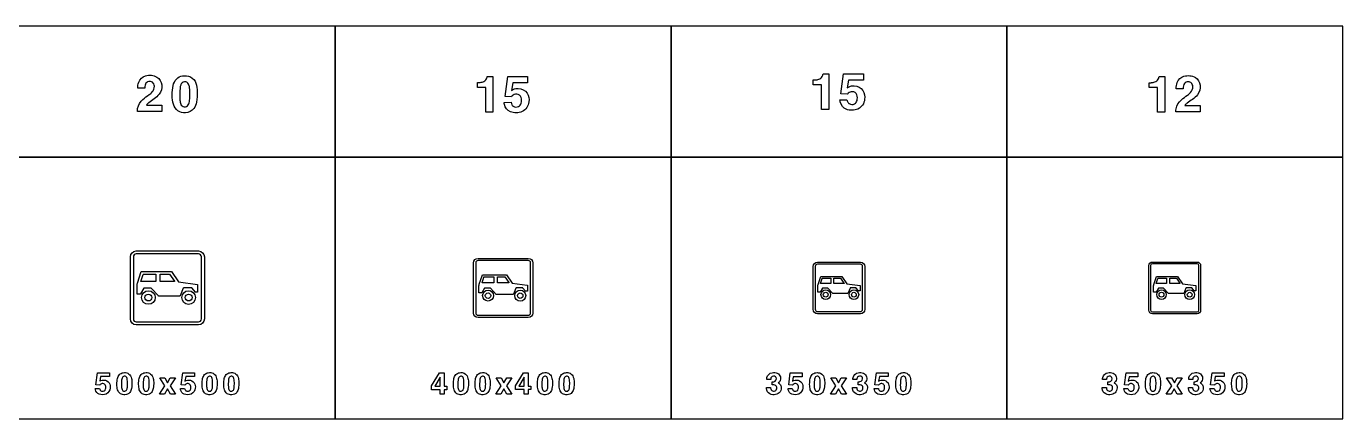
# Model space of a CAD drawing. Extents: x 0 to 18160, y 0 to 2655.
# Drawn here: x 9262 to 18160, y 0 to 2655 of the extents above; entities that cross this region are included whole.
import ezdxf

# ---------------------------------------------------------------- set-up
doc = ezdxf.new("R2010")
doc.units = 0
doc.header["$MEASUREMENT"] = 0

msp = doc.modelspace()

# ---------------------------------------------------------------- linework, layer by layer
for points in [[(9080, 1770), (11350, 1770), (11350, 2655), (9080, 2655)], [(11350, 1770), (13620, 1770), (13620, 2655), (11350, 2655)], [(13620, 1770), (15890, 1770), (15890, 2655), (13620, 2655)], [(15890, 1770), (18160, 1770), (18160, 2655), (15890, 2655)], [(9080, 0), (11350, 0), (11350, 1770), (9080, 1770)], [(11350, 0), (13620, 0), (13620, 1770), (11350, 1770)], [(13620, 0), (15890, 0), (15890, 1770), (13620, 1770)], [(15890, 0), (18160, 0), (18160, 1770), (15890, 1770)], [(10198.2, 221.797), (10163.1, 276.346), (10197.9, 276.346), (10216.2, 242.294), (10234.9, 276.346), (10269, 276.346), (10233.5, 222.318), (10270, 166.299), (10235.4, 166.299), (10215.6, 202.389), (10195.2, 166.299), (10161, 166.299)], [(12001, 222.096), (12055.2, 309.963), (12087.1, 309.963), (12087.1, 219.229), (12103.3, 219.229), (12103.3, 196.409), (12087.1, 196.409), (12087.1, 165.058), (12058.6, 165.058), (12058.6, 196.409), (12001, 196.409)], [(12058.6, 280.769), (12022.6, 219.229), (12058.6, 219.229)], [(12472.5, 221.797), (12437.4, 276.346), (12472.2, 276.347), (12490.5, 242.294), (12509.2, 276.347), (12543.3, 276.347), (12507.8, 222.318), (12544.3, 166.299), (12509.7, 166.299), (12489.9, 202.389), (12469.5, 166.299), (12435.3, 166.299)], [(12569, 222.114), (12623.3, 309.981), (12655.1, 309.981), (12655.1, 219.246), (12671.3, 219.246), (12671.3, 196.427), (12655.1, 196.427), (12655.1, 165.076), (12626.6, 165.076), (12626.6, 196.427), (12569, 196.427)], [(12626.6, 280.787), (12590.6, 219.246), (12626.6, 219.246)], [(14734.2, 221.783), (14699.1, 276.333), (14733.9, 276.333), (14752.1, 242.281), (14770.8, 276.333), (14805, 276.333), (14769.4, 222.304), (14806, 166.285), (14771.4, 166.285), (14751.6, 202.375), (14731.2, 166.285), (14697, 166.285)], [(17004.2, 221.783), (16969.1, 276.333), (17003.9, 276.333), (17022.1, 242.281), (17040.8, 276.333), (17075, 276.333), (17039.4, 222.304), (17076, 166.285), (17041.4, 166.285), (17021.6, 202.375), (17001.2, 166.285), (16967, 166.285)]]:
    msp.add_lwpolyline(points, close=True)
for points in [[(10012.9, 2078.85, -0.0640343), (10014.2, 2099.78, -0.161687), (10050, 2160.33, -0.0283718), (10091.8, 2192.71, 0.0545111), (10112.7, 2210.64, 0.192461), (10127.7, 2250.18, 0.234238), (10114.1, 2276.56, 0.196223), (10088.8, 2281.34, 0.252425), (10066.8, 2264.16, 0.0856617), (10062.7, 2247.14, 0.0202329), (10062, 2235.45), (10015.3, 2235.45, -0.0983795), (10021.4, 2276.76, -0.245047), (10067.6, 2319.89, -0.207102), (10144.5, 2311.55, -0.233443), (10177, 2259.22, -0.20961), (10158.8, 2195.04, -0.0785124), (10124.9, 2163.57, 0.0107372), (10089.1, 2137.78, 0.0665092), (10073.2, 2121.74), (10177.7, 2121.74), (10177.7, 2078.85)], [(10247.9, 2191.49, -0.0563084), (10253.9, 2254.33, -0.130301), (10276.1, 2298.12, -0.174843), (10317.9, 2319.53, -0.147552), (10371, 2312.9, -0.192146), (10407.8, 2269.73, -0.0833996), (10417.1, 2212.7, -0.0545507), (10412.1, 2141.92, -0.116773), (10393, 2097.85, -0.221099), (10338.1, 2070.16, -0.162564), (10286.7, 2082.68, -0.174743), (10255.4, 2128.1, -0.0640867), (10247.9, 2186.79)], [(12310.9, 2274.45), (12324.1, 2274.45, 0.0261527), (12330.1, 2275.12, 0.0824327), (12354.9, 2282.34, 0.211118), (12374.9, 2306.08, 0.0230957), (12377.6, 2315.99), (12415.7, 2315.99), (12415.7, 2074.01), (12367.1, 2074.01), (12367.1, 2241.03), (12310.9, 2241.03)], [(12491, 2139), (12538, 2140.78, 0.0452719), (12544.4, 2124.55, 0.0567733), (12549.1, 2117.67, 0.070207), (12553.5, 2114.2, 0.264984), (12589.6, 2112.3, 0.20748), (12607, 2135.41, 0.147389), (12605.8, 2173.44, 0.308532), (12576.4, 2194.85, 0.215743), (12546.7, 2184.62, 0.028781), (12541.3, 2178.38), (12498.7, 2180.39), (12516.5, 2315.07), (12650.5, 2315.07), (12650.5, 2273.2), (12550.1, 2273.2), (12541.1, 2221.19, -0.0211252), (12554.1, 2228.73, -0.121371), (12587.4, 2234.58, -0.244671), (12647.2, 2202.63, -0.173069), (12658.8, 2143.5, -0.256779), (12613.6, 2077.51, -0.199585), (12534, 2076.44, -0.245625), (12493.7, 2125.34, -0.0170062)], [(14580.9, 2291.94), (14594, 2291.94, 0.0261527), (14600.1, 2292.61, 0.0824327), (14624.9, 2299.84, 0.211118), (14644.9, 2323.58, 0.0230957), (14647.6, 2333.49), (14685.7, 2333.49), (14685.7, 2091.51), (14637.1, 2091.51), (14637.1, 2258.53), (14580.9, 2258.53)], [(14761, 2156.5), (14808, 2158.28, 0.0452719), (14814.4, 2142.04, 0.0567733), (14819.1, 2135.17, 0.070207), (14823.5, 2131.7, 0.264984), (14859.6, 2129.8, 0.20748), (14877, 2152.9, 0.147389), (14875.8, 2190.94, 0.308532), (14846.4, 2212.34, 0.215743), (14816.7, 2202.11, 0.028781), (14811.3, 2195.87), (14768.7, 2197.89), (14786.5, 2332.56), (14920.5, 2332.56), (14920.5, 2290.7), (14820.1, 2290.7), (14811.1, 2238.69, -0.0211252), (14824, 2246.23, -0.121371), (14857.4, 2252.08, -0.244671), (14917.2, 2220.12, -0.173069), (14928.7, 2161, -0.256779), (14883.6, 2095.01, -0.199585), (14804, 2093.94, -0.245625), (14763.7, 2142.83, -0.0170062)], [(16852.4, 2273.43), (16865.5, 2273.43, 0.0261527), (16871.5, 2274.1, 0.0824327), (16896.4, 2281.32, 0.211118), (16916.4, 2305.06, 0.0230957), (16919, 2314.97), (16957.1, 2314.97), (16957.1, 2072.99), (16908.5, 2072.99), (16908.5, 2240.01), (16852.4, 2240.01)], [(17032.5, 2075.98, -0.0640343), (17033.8, 2096.92, -0.161687), (17069.6, 2157.46, -0.0283718), (17111.4, 2189.85, 0.0545111), (17132.3, 2207.78, 0.192461), (17147.3, 2247.31, 0.234238), (17133.7, 2273.69, 0.196223), (17108.4, 2278.47, 0.252425), (17086.4, 2261.29, 0.0856617), (17082.3, 2244.27, 0.0202329), (17081.6, 2232.58), (17034.9, 2232.58, -0.0983795), (17041, 2273.89, -0.245047), (17087.1, 2317.02, -0.207102), (17164.1, 2308.69, -0.233443), (17196.6, 2256.36, -0.20961), (17178.4, 2192.18, -0.0785124), (17144.5, 2160.7, 0.0107372), (17108.7, 2134.91, 0.0665092), (17092.8, 2118.88), (17197.3, 2118.88), (17197.3, 2075.98)], [(10299.2, 2160.96, 0.0124589), (10299.8, 2154.64, 0.0668192), (10305.4, 2129.25, 0.615362), (10356.3, 2123.64, 0.0726881), (10361.7, 2136.67, 0.0588562), (10366.4, 2173.95, 0.0389037), (10364.8, 2240.94, 0.084671), (10358.2, 2264.28, 0.156013), (10346.8, 2276.44, 0.143208), (10331, 2279.4, 0.172584), (10315.3, 2273.2, 0.132565), (10305.3, 2257.64, 0.0498315), (10300.8, 2235.92, 0.0368731)], [(10005, 634.997, -0.414213), (9965, 674.997), (9965, 1095, -0.414213), (10005, 1135), (10425, 1135, -0.414213), (10465, 1095), (10465, 674.997, -0.414213), (10425, 634.997)], [(10005, 654.997), (10425, 654.997, 0.414213), (10445, 674.997), (10445, 1095, 0.414213), (10425, 1115), (10005, 1115, 0.414213), (9985, 1095), (9985, 674.997, 0.414213)], [(12315, 684.997, -0.414213), (12285, 714.997), (12285, 1055, -0.414213), (12315, 1085), (12655, 1085, -0.414213), (12685, 1055), (12685, 714.997, -0.414213), (12655, 684.997)], [(12315, 699.997), (12655, 699.997, 0.414213), (12670, 714.997), (12670, 1055, 0.414213), (12655, 1070), (12315, 1070, 0.414213), (12300, 1055), (12300, 714.997, 0.414213)], [(10010.3, 857.78), (10010.3, 865.409), (10010.3, 899.361), (10010.3, 902.439, -0.0203276), (10010.9, 909.069, -0.0447033), (10013.3, 916.56), (10013.5, 917.086), (10038.9, 996.206), (10039.1, 996.675), (10045, 996.675), (10238.7, 996.675), (10242.4, 996.675), (10290.7, 925.235), (10418.6, 907.623, -0.057686), (10419.1, 907.36, -0.124841), (10419.5, 906.835, -0.0174102), (10419.7, 906.178), (10419.7, 857.68), (10419.7, 856.892), (10405.1, 856.892), (10404.5, 856.892), (10403.5, 857.812), (10382, 883.835, 0.146548), (10380.5, 884.492), (10325.6, 884.492, 0.0982405), (10323.9, 883.703, 0.0559614), (10322.8, 882.388), (10301, 831.921, -0.042491), (10300, 830.737, -0.0985181), (10299.1, 830.07), (10294.5, 830.07), (10160.3, 830.07), (10156.1, 830.07, -0.0482822), (10155.6, 830.29), (10107.6, 881.146, 0.146075), (10104.8, 883.205, 0.0760072), (10103.5, 883.441), (10061.4, 883.441, 0.0393377), (10058.6, 883.441, 0.243812), (10056.4, 882.117), (10033.9, 844.33), (10033, 842.939), (10030.8, 842.939), (10011.7, 842.939), (10011, 842.949, -0.193165), (10010.5, 843.355, -0.0572106), (10010.3, 844.031)], [(10086.3, 979.015), (10128.6, 979.017), (10132.1, 979.017), (10136.5, 979.017), (10136.5, 972.4), (10136.5, 955.534), (10136.5, 931.149), (10136.5, 927.994), (10095, 927.994), (10050.9, 928.026), (10041.9, 928.026), (10036.7, 928.026), (10052.4, 976.262, -0.0899559), (10053.5, 978.386, -0.115233), (10054.3, 979.017), (10058.6, 979.017, 0.0553774), (10061.7, 979.017), (10080.7, 979.017)], [(10260.7, 928.026, 0.0428563), (10256.7, 928.026), (10215, 928.026), (10169, 928.026), (10166.4, 928.026), (10166.4, 979.017), (10197.3, 979.017), (10204.7, 979.008), (10227.8, 979.017), (10230.3, 978.887), (10263.1, 930.912, -0.102155), (10263.9, 929.552, -0.219575), (10263.7, 928.026)], [(14610, 709.997, -0.414213), (14580, 739.997), (14580, 1030, -0.414213), (14610, 1060), (14900, 1060, -0.414213), (14930, 1030), (14930, 739.997, -0.414213), (14900, 709.997)], [(14610, 724.997), (14900, 724.997, 0.414213), (14915, 739.997), (14915, 1030, 0.414213), (14900, 1045), (14610, 1045, 0.414213), (14595, 1030), (14595, 739.997, 0.414213)], [(16874, 709.997, -0.414213), (16850, 733.997), (16850, 1036, -0.414213), (16874, 1060), (17176, 1060, -0.414213), (17200, 1036), (17200, 733.997, -0.414213), (17176, 709.997)], [(16874, 721.998), (17176, 721.998, 0.414213), (17188, 733.998), (17188, 1036, 0.414213), (17176, 1048), (16874, 1048, 0.414213), (16862, 1036), (16862, 733.998, 0.414213)], [(12321.2, 863.223), (12321.2, 869.327), (12321.2, 896.488), (12321.2, 898.95, -0.0203276), (12321.7, 904.255, -0.0447033), (12323.7, 910.458), (12344.2, 974.152), (12349, 974.339), (12504, 974.339), (12506.9, 974.339), (12545.5, 917.187), (12648.1, 902.992, -0.124841), (12648.6, 902.467, -0.0174102), (12648.8, 901.941), (12648.8, 863.143), (12648.8, 862.513), (12637.1, 862.513), (12636.6, 862.513), (12635.8, 863.249), (12618.6, 884.067, 0.146548), (12617.4, 884.593), (12573.5, 884.593, 0.0982405), (12572.1, 883.961, 0.0559614), (12571.3, 882.91), (12553.8, 842.536, -0.042491), (12553, 841.589, -0.0985181), (12552.3, 841.055), (12548.6, 841.055), (12441.2, 841.055), (12437.9, 841.055, -0.0482822), (12437.5, 841.232), (12398.7, 882.234, 0.0684734), (12397.1, 883.461, 0.0810979), (12395.8, 883.752), (12362.1, 883.752, 0.0393377), (12359.9, 883.752, 0.243812), (12358.1, 882.693), (12340.1, 852.464), (12339.4, 851.351), (12337.6, 851.351), (12322.4, 851.351), (12321.8, 851.359, -0.193165), (12321.3, 852.119)], [(12382, 960.212), (12415.9, 960.213), (12418.7, 960.213), (12422.2, 960.213), (12422.2, 954.919), (12422.2, 941.426), (12422.2, 921.918), (12422.2, 919.395), (12389, 919.395), (12353.7, 919.42), (12346.5, 919.42), (12342.4, 919.42), (12354.9, 958.009, -0.0899559), (12355.8, 959.708, -0.115233), (12356.5, 960.213), (12359.9, 960.213, 0.0553774), (12362.3, 960.213), (12377.5, 960.213)], [(12521.6, 919.42, 0.0428563), (12518.3, 919.42), (12485, 919.42), (12448.2, 919.42), (12446.1, 919.42), (12446.1, 960.213), (12470.8, 960.213), (12476.8, 960.205), (12495.2, 960.213), (12497.3, 960.109), (12523.5, 921.729, -0.102155), (12524.1, 920.641, -0.219575), (12524, 919.42)], [(14611.7, 865.945), (14611.7, 871.285), (14611.7, 895.052), (14611.7, 897.206, -0.0203276), (14612.1, 901.848, -0.0447033), (14613.9, 907.275), (14631.8, 963.007), (14636, 963.171), (14771.6, 963.171), (14774.2, 963.171), (14808, 913.163), (14897.7, 900.743, -0.124841), (14898.1, 900.283, -0.0174102), (14898.3, 899.823), (14898.3, 865.875), (14898.3, 865.323), (14888.1, 865.323), (14887.6, 865.323), (14886.9, 865.968), (14871.9, 884.183, 0.146548), (14870.8, 884.643), (14832.4, 884.643, 0.0982405), (14831.2, 884.091, 0.0559614), (14830.5, 883.171), (14815.2, 847.843, -0.042491), (14814.5, 847.015, -0.0985181), (14813.9, 846.548), (14810.6, 846.548), (14716.7, 846.548), (14713.6, 846.625), (14679.4, 882.624, 0.0945747), (14678.2, 883.588, 0.100157), (14676.9, 883.908), (14647.5, 883.908, 0.0393377), (14645.6, 883.908, 0.243812), (14644, 882.981), (14628.2, 856.53), (14627.6, 855.556), (14626.1, 855.556), (14612.7, 855.556), (14612, 855.706, -0.0572106), (14611.7, 856.321)], [(14664.9, 950.81), (14694.5, 950.811), (14697, 950.811), (14700, 950.811), (14700, 946.179), (14700, 934.373), (14700, 917.303), (14700, 915.095), (14671, 915.095), (14640.1, 915.118), (14633.8, 915.118), (14630.2, 915.118), (14641.2, 948.883, -0.0899559), (14641.9, 950.37, -0.115233), (14642.5, 950.811), (14645.6, 950.811, 0.0553774), (14647.7, 950.811), (14661, 950.811)], [(14787, 915.118, 0.0428563), (14784.2, 915.118), (14755, 915.118), (14722.8, 915.118), (14721, 915.118), (14721, 950.811), (14742.6, 950.811), (14747.8, 950.804), (14763.9, 950.811), (14765.7, 950.72), (14788.7, 917.138, -0.102155), (14789.2, 916.186, -0.219575), (14789.1, 915.118)], [(16881.7, 865.945), (16881.7, 871.286), (16881.7, 895.052), (16881.7, 897.206, -0.0203276), (16882.1, 901.848, -0.0447033), (16883.9, 907.275), (16901.8, 963.007), (16906, 963.171), (17041.6, 963.171), (17044.2, 963.171), (17078, 913.163), (17167.7, 900.743, -0.124841), (17168.1, 900.283, -0.0174102), (17168.3, 899.823), (17168.3, 865.875), (17168.3, 865.324), (17158.1, 865.324), (17157.6, 865.324), (17156.9, 865.968), (17141.9, 884.184, 0.146548), (17140.8, 884.643), (17102.4, 884.643, 0.0982405), (17101.2, 884.091, 0.0559614), (17100.5, 883.171), (17085.2, 847.843, -0.042491), (17084.5, 847.015, -0.0985181), (17083.9, 846.548), (17080.6, 846.548), (16986.7, 846.548), (16983.6, 846.625), (16949.2, 882.831, 0.136972), (16947.9, 883.746, 0.0750557), (16946.9, 883.908), (16917.5, 883.908, 0.0393377), (16915.6, 883.908, 0.243812), (16914, 882.981), (16898.2, 856.53), (16897.6, 855.557), (16896.1, 855.557), (16882.7, 855.557), (16882, 855.706, -0.0572106), (16881.7, 856.321)], [(16934.9, 950.81), (16964.5, 950.811), (16967, 950.811), (16970, 950.811), (16970, 946.179), (16970, 934.373), (16970, 917.304), (16970, 915.095), (16941, 915.095), (16910.1, 915.118), (16903.8, 915.118), (16900.2, 915.118), (16911.2, 948.883, -0.0899559), (16911.9, 950.369, -0.115233), (16912.5, 950.811), (16915.5, 950.811, 0.0553774), (16917.7, 950.811), (16931, 950.811)], [(17057, 915.118, 0.0428563), (17054.2, 915.118), (17025, 915.118), (16992.8, 915.118), (16991, 915.118), (16991, 950.811), (17012.6, 950.811), (17017.8, 950.804), (17033.9, 950.811), (17035.7, 950.72), (17058.7, 917.138, -0.102155), (17059.2, 916.186, -0.219575), (17059.1, 915.118)], [(10041.2, 819.798, -1), (10133.1, 819.798, -1)], [(10063.8, 819.526, -1), (10109.9, 819.526, -1)], [(10312.6, 819.654, -1), (10405.3, 819.654, -1)], [(10336.1, 819.395, -1), (10381.8, 819.395, -1)], [(12346, 832.838, -1), (12419.5, 832.838, -1)], [(12364.1, 832.62, -1), (12400.9, 832.62, -1)], [(12563.1, 832.723, -1), (12637.2, 832.723, -1)], [(12581.9, 832.515, -1), (12618.4, 832.515, -1)], [(14633.3, 839.358, -1), (14697.7, 839.358, -1)], [(14649.2, 839.167, -1), (14681.4, 839.167, -1)], [(14823.3, 839.257, -1), (14888.2, 839.257, -1)], [(14839.8, 839.076, -1), (14871.8, 839.076, -1)], [(16903.3, 839.358, -1), (16967.7, 839.358, -1)], [(16919.2, 839.167, -1), (16951.4, 839.167, -1)], [(17093.3, 839.257, -1), (17158.2, 839.257, -1)], [(17109.8, 839.076, -1), (17141.8, 839.076, -1)], [(9727.75, 203.882), (9755.92, 204.948, 0.0452719), (9759.76, 195.209, 0.0567733), (9762.6, 191.086, 0.070207), (9765.26, 189, 0.264984), (9786.87, 187.863, 0.20748), (9797.32, 201.725, 0.147389), (9796.63, 224.545, 0.308532), (9779, 237.389, 0.215743), (9761.13, 231.251, 0.028781), (9757.91, 227.507), (9732.34, 228.716), (9743.03, 309.521), (9823.46, 309.521), (9823.46, 284.403), (9763.2, 284.403), (9757.82, 253.195, -0.0211252), (9765.57, 257.721, -0.121371), (9785.57, 261.228, -0.244671), (9821.44, 242.057, -0.173069), (9828.39, 206.583, -0.256779), (9801.28, 166.986, -0.199585), (9753.55, 166.346, -0.245625), (9729.38, 195.683, -0.0170062)], [(9874.18, 234.284, -0.0563084), (9877.8, 271.986, -0.130301), (9891.12, 298.265, -0.174843), (9916.22, 311.109, -0.147552), (9948.09, 307.128, -0.192146), (9970.17, 281.227, -0.0833996), (9975.72, 247.009, -0.0545507), (9972.71, 204.545, -0.116773), (9961.26, 178.099, -0.221099), (9928.35, 161.488, -0.162564), (9897.47, 169, -0.174743), (9878.7, 196.251, -0.0640867), (9874.23, 231.464)], [(9905.01, 215.967, 0.0124589), (9905.32, 212.175, 0.0668192), (9908.68, 196.938, 0.615362), (9939.23, 193.573, 0.0726881), (9942.5, 201.393, 0.0588562), (9945.32, 223.763, 0.0389037), (9944.34, 263.953, 0.084671), (9940.39, 277.957, 0.156013), (9933.51, 285.256, 0.143208), (9924.08, 287.033, 0.172584), (9914.63, 283.313, 0.132565), (9908.66, 273.976, 0.0498315), (9905.93, 260.943, 0.0368731)], [(10020.9, 234.284, -0.0563084), (10024.5, 271.986, -0.130301), (10037.9, 298.265, -0.174843), (10063, 311.109, -0.147552), (10094.8, 307.128, -0.192146), (10116.9, 281.227, -0.0833996), (10122.5, 247.009, -0.0545507), (10119.5, 204.545, -0.116773), (10108, 178.1, -0.221099), (10075.1, 161.488, -0.162564), (10044.2, 169, -0.174743), (10025.5, 196.251, -0.0640867), (10021, 231.464)], [(10051.8, 215.967, 0.0124589), (10052.1, 212.175, 0.0668192), (10055.4, 196.938, 0.615362), (10086, 193.573, 0.0726881), (10089.2, 201.393, 0.0588562), (10092.1, 223.763, 0.0389037), (10091.1, 263.953, 0.084671), (10087.1, 277.957, 0.156013), (10080.3, 285.256, 0.143208), (10070.8, 287.033, 0.172584), (10061.4, 283.313, 0.132565), (10055.4, 273.976, 0.0498315), (10052.7, 260.943, 0.0368731)], [(10303.3, 203.891), (10331.5, 204.957, 0.0452719), (10335.3, 195.218, 0.0567733), (10338.2, 191.095, 0.070207), (10340.8, 189.009, 0.264984), (10362.4, 187.872, 0.20748), (10372.9, 201.734, 0.147389), (10372.2, 224.554, 0.308532), (10354.6, 237.398, 0.215743), (10336.7, 231.26, 0.028781), (10333.5, 227.516), (10307.9, 228.725), (10318.6, 309.531), (10399, 309.531), (10399, 284.412), (10338.8, 284.412), (10333.4, 253.204, -0.0211252), (10341.1, 257.73, -0.121371), (10361.1, 261.237, -0.244671), (10397, 242.066, -0.173069), (10404, 206.592, -0.256779), (10376.8, 166.995, -0.199585), (10329.1, 166.355, -0.245625), (10304.9, 195.692, -0.0170062)], [(10449.7, 234.285, -0.0563084), (10453.4, 271.986, -0.130301), (10466.7, 298.266, -0.174843), (10491.8, 311.109, -0.147552), (10523.7, 307.128, -0.192146), (10545.7, 281.228, -0.0833996), (10551.3, 247.01, -0.0545507), (10548.3, 204.545, -0.116773), (10536.8, 178.1, -0.221099), (10503.9, 161.488, -0.162564), (10473, 169, -0.174743), (10454.3, 196.251, -0.0640867), (10449.8, 231.465)], [(10480.6, 215.967, 0.0124589), (10480.9, 212.175, 0.0668192), (10484.2, 196.939, 0.615362), (10514.8, 193.574, 0.0726881), (10518.1, 201.394, 0.0588562), (10520.9, 223.763, 0.0389037), (10519.9, 263.953, 0.084671), (10516, 277.957, 0.156013), (10509.1, 285.256, 0.143208), (10499.7, 287.033, 0.172584), (10490.2, 283.313, 0.132565), (10484.2, 273.976, 0.0498315), (10481.5, 260.943, 0.0368731)], [(10596.5, 234.275, -0.0563084), (10600.1, 271.977, -0.130301), (10613.4, 298.256, -0.174843), (10638.5, 311.1, -0.147552), (10670.4, 307.119, -0.192146), (10692.5, 281.218, -0.0833996), (10698, 247, -0.0545507), (10695, 204.536, -0.116773), (10683.6, 178.09, -0.221099), (10650.7, 161.479, -0.162564), (10619.8, 168.991, -0.174743), (10601, 196.242, -0.0640867), (10596.5, 231.455)], [(10627.3, 215.958, 0.0124589), (10627.6, 212.166, 0.0668192), (10631, 196.929, 0.615362), (10661.5, 193.564, 0.0726881), (10664.8, 201.384, 0.0588562), (10667.6, 223.754, 0.0389037), (10666.7, 263.943, 0.084671), (10662.7, 277.948, 0.156013), (10655.8, 285.247, 0.143208), (10646.4, 287.024, 0.172584), (10636.9, 283.304, 0.132565), (10631, 273.967, 0.0498315), (10628.2, 260.934, 0.0368731)], [(12148.5, 234.285, -0.0563084), (12152.1, 271.986, -0.130301), (12165.4, 298.266, -0.174843), (12190.5, 311.109, -0.147552), (12222.4, 307.128, -0.192146), (12244.5, 281.228, -0.0833996), (12250, 247.01, -0.0545507), (12247, 204.546, -0.116773), (12235.6, 178.1, -0.221099), (12202.7, 161.489, -0.162564), (12171.8, 169.001, -0.174743), (12153, 196.252, -0.0640867), (12148.5, 231.465)], [(12179.3, 215.967, 0.0124589), (12179.6, 212.176, 0.0668192), (12183, 196.939, 0.615362), (12213.5, 193.574, 0.0726881), (12216.8, 201.394, 0.0588562), (12219.6, 223.764, 0.0389037), (12218.6, 263.953, 0.084671), (12214.7, 277.958, 0.156013), (12207.8, 285.256, 0.143208), (12198.4, 287.034, 0.172584), (12188.9, 283.313, 0.132565), (12183, 273.977, 0.0498315), (12180.2, 260.944, 0.0368731)], [(12295.2, 234.285, -0.0563084), (12298.9, 271.986, -0.130301), (12312.2, 298.266, -0.174843), (12337.3, 311.109, -0.147552), (12369.1, 307.128, -0.192146), (12391.2, 281.228, -0.0833996), (12396.8, 247.01, -0.0545507), (12393.8, 204.546, -0.116773), (12382.3, 178.1, -0.221099), (12349.4, 161.489, -0.162564), (12318.5, 169.001, -0.174743), (12299.8, 196.252, -0.0640867), (12295.3, 231.465)], [(12326.1, 215.967, 0.0124589), (12326.4, 212.176, 0.0668192), (12329.7, 196.939, 0.615362), (12360.3, 193.574, 0.0726881), (12363.5, 201.394, 0.0588562), (12366.4, 223.764, 0.0389037), (12365.4, 263.953, 0.084671), (12361.4, 277.958, 0.156013), (12354.6, 285.256, 0.143208), (12345.1, 287.034, 0.172584), (12335.7, 283.313, 0.132565), (12329.7, 273.977, 0.0498315), (12327, 260.944, 0.0368731)], [(12716.5, 234.285, -0.0563084), (12720.1, 271.986, -0.130301), (12733.4, 298.266, -0.174843), (12758.5, 311.109, -0.147552), (12790.4, 307.128, -0.192146), (12812.5, 281.228, -0.0833996), (12818, 247.01, -0.0545507), (12815, 204.545, -0.116773), (12803.6, 178.1, -0.221099), (12770.7, 161.489, -0.162564), (12739.8, 169, -0.174743), (12721, 196.252, -0.0640867), (12716.5, 231.465)], [(12747.3, 215.967, 0.0124589), (12747.6, 212.176, 0.0668192), (12751, 196.939, 0.615362), (12781.5, 193.574, 0.0726881), (12784.8, 201.394, 0.0588562), (12787.6, 223.763, 0.0389037), (12786.7, 263.953, 0.084671), (12782.7, 277.958, 0.156013), (12775.8, 285.256, 0.143208), (12766.4, 287.033, 0.172584), (12757, 283.313, 0.132565), (12751, 273.977, 0.0498315), (12748.3, 260.943, 0.0368731)], [(12863.2, 234.275, -0.0563084), (12866.9, 271.977, -0.130301), (12880.2, 298.256, -0.174843), (12905.3, 311.1, -0.147552), (12937.2, 307.119, -0.192146), (12959.2, 281.219, -0.0833996), (12964.8, 247.001, -0.0545507), (12961.8, 204.536, -0.116773), (12950.3, 178.091, -0.221099), (12917.4, 161.479, -0.162564), (12886.5, 168.991, -0.174743), (12867.8, 196.242, -0.0640867), (12863.3, 231.456)], [(12894.1, 215.958, 0.0124589), (12894.4, 212.166, 0.0668192), (12897.7, 196.93, 0.615362), (12928.3, 193.565, 0.0726881), (12931.6, 201.385, 0.0588562), (12934.4, 223.754, 0.0389037), (12933.4, 263.944, 0.084671), (12929.5, 277.948, 0.156013), (12922.6, 285.247, 0.143208), (12913.2, 287.024, 0.172584), (12903.7, 283.304, 0.132565), (12897.7, 273.967, 0.0498315), (12895, 260.934, 0.0368731)], [(14264.9, 210.618), (14292.7, 210.618, 0.0411845), (14294, 201.495, 0.335066), (14312.3, 186.329, 0.276505), (14331.4, 195.05, 0.158203), (14334.8, 207.49, 0.0878221), (14333, 217.04, 0.217575), (14321.9, 227.158, 0.0882727), (14309.1, 229.031), (14302.7, 229.031), (14302.7, 250.192, 0.0282129), (14314.4, 250.547, 0.50028), (14330.6, 277.846, 0.235001), (14319.5, 286.874, 0.165496), (14304.1, 285.5, 0.220849), (14295.5, 275.571, 0.055705), (14293.8, 264.647), (14266.9, 264.647, -0.0488003), (14268, 278.201, -0.30773), (14302.6, 310.903, -0.146685), (14338.2, 307.348, -0.469869), (14354.2, 251.685, -0.0891152), (14346.9, 244.623), (14344.4, 242.822, -0.0245333), (14351.1, 238.983, -0.202429), (14364.5, 216.969, -0.422325), (14326.8, 163.296, -0.154301), (14288.4, 167.609, -0.287878), (14265, 204.03, -0.0143877)], [(14410.5, 203.85), (14438.6, 204.916, 0.0452719), (14442.5, 195.177, 0.0567733), (14445.3, 191.054, 0.070207), (14448, 188.968, 0.264984), (14469.6, 187.831, 0.20748), (14480, 201.694, 0.147389), (14479.4, 224.513, 0.308532), (14461.7, 237.357, 0.215743), (14443.9, 231.22, 0.028781), (14440.6, 227.476), (14415.1, 228.684), (14425.7, 309.49), (14506.2, 309.49), (14506.2, 284.371), (14445.9, 284.371), (14440.5, 253.163, -0.0211252), (14448.3, 257.689, -0.121371), (14468.3, 261.196, -0.244671), (14504.2, 242.025, -0.173069), (14511.1, 206.551, -0.256779), (14484, 166.954, -0.199585), (14436.3, 166.314, -0.245625), (14412.1, 195.651, -0.0170062)], [(14556.9, 234.262, -0.0563084), (14560.5, 271.963, -0.130301), (14573.8, 298.243, -0.174843), (14598.9, 311.086, -0.147552), (14630.8, 307.106, -0.192146), (14652.9, 281.205, -0.0833996), (14658.4, 246.987, -0.0545507), (14655.4, 204.523, -0.116773), (14644, 178.077, -0.221099), (14611.1, 161.466, -0.162564), (14580.2, 168.978, -0.174743), (14561.4, 196.229, -0.0640867), (14556.9, 231.442)], [(14587.7, 215.944, 0.0124589), (14588, 212.153, 0.0668192), (14591.4, 196.916, 0.615362), (14621.9, 193.551, 0.0726881), (14625.2, 201.371, 0.0588562), (14628, 223.741, 0.0389037), (14627.1, 263.93, 0.084671), (14623.1, 277.935, 0.156013), (14616.2, 285.233, 0.143208), (14606.8, 287.011, 0.172584), (14597.3, 283.29, 0.132565), (14591.4, 273.954, 0.0498315), (14588.7, 260.921, 0.0368731)], [(14847.3, 210.655), (14875.2, 210.655, 0.0411845), (14876.4, 201.531, 0.335066), (14894.7, 186.366, 0.276505), (14913.9, 195.086, 0.158203), (14917.2, 207.527, 0.0878221), (14915.4, 217.076, 0.217575), (14904.3, 227.195, 0.0882727), (14891.6, 229.067), (14885.1, 229.067), (14885.1, 250.228, 0.0282129), (14896.8, 250.584, 0.50028), (14913, 277.882, 0.235001), (14901.9, 286.911, 0.165496), (14886.5, 285.536, 0.220849), (14878, 275.607, 0.055705), (14876.2, 264.683), (14849.4, 264.683, -0.0488003), (14850.4, 278.238, -0.30773), (14885, 310.939, -0.146685), (14920.7, 307.384, -0.469869), (14936.6, 251.721, -0.0891152), (14929.4, 244.659), (14926.8, 242.858, -0.0245333), (14933.5, 239.019, -0.202429), (14946.9, 217.005, -0.422325), (14909.3, 163.332, -0.154301), (14870.8, 167.645, -0.287878), (14847.4, 204.067, -0.0143877)], [(14992.9, 203.886), (15021.1, 204.953, 0.0452719), (15024.9, 195.213, 0.0567733), (15027.8, 191.09, 0.070207), (15030.4, 189.005, 0.264984), (15052, 187.868, 0.20748), (15062.5, 201.73, 0.147389), (15061.8, 224.55, 0.308532), (15044.2, 237.394, 0.215743), (15026.3, 231.256, 0.028781), (15023.1, 227.512), (14997.5, 228.721), (15008.2, 309.526), (15088.6, 309.526), (15088.6, 284.408), (15028.3, 284.408), (15023, 253.199, -0.0211252), (15030.7, 257.725, -0.121371), (15050.7, 261.232, -0.244671), (15086.6, 242.062, -0.173069), (15093.5, 206.588, -0.256779), (15066.4, 166.991, -0.199585), (15018.7, 166.351, -0.245625), (14994.5, 195.687, -0.0170062)], [(15139.3, 234.299, -0.0563084), (15143, 272, -0.130301), (15156.3, 298.28, -0.174843), (15181.4, 311.123, -0.147552), (15213.2, 307.142, -0.192146), (15235.3, 281.242, -0.0833996), (15240.9, 247.024, -0.0545507), (15237.9, 204.559, -0.116773), (15226.4, 178.114, -0.221099), (15193.5, 161.502, -0.162564), (15162.6, 169.014, -0.174743), (15143.9, 196.265, -0.0640867), (15139.4, 231.479)], [(15170.2, 215.981, 0.0124589), (15170.5, 212.19, 0.0668192), (15173.8, 196.953, 0.615362), (15204.4, 193.588, 0.0726881), (15207.6, 201.408, 0.0588562), (15210.5, 223.777, 0.0389037), (15209.5, 263.967, 0.084671), (15205.5, 277.972, 0.156013), (15198.7, 285.27, 0.143208), (15189.2, 287.047, 0.172584), (15179.8, 283.327, 0.132565), (15173.8, 273.991, 0.0498315), (15171.1, 260.957, 0.0368731)], [(16534.9, 210.618), (16562.7, 210.618, 0.0411845), (16564, 201.495, 0.335066), (16582.3, 186.329, 0.276505), (16601.4, 195.05, 0.158203), (16604.8, 207.49, 0.0878221), (16603, 217.04, 0.217575), (16591.9, 227.158, 0.0882727), (16579.1, 229.031), (16572.7, 229.031), (16572.7, 250.192, 0.0282129), (16584.4, 250.547, 0.50028), (16600.6, 277.846, 0.235001), (16589.5, 286.874, 0.165496), (16574.1, 285.5, 0.220849), (16565.5, 275.571, 0.055705), (16563.8, 264.647), (16536.9, 264.647, -0.0488003), (16538, 278.201, -0.30773), (16572.6, 310.903, -0.146685), (16608.2, 307.348, -0.469869), (16624.2, 251.685, -0.0891152), (16616.9, 244.623), (16614.4, 242.822, -0.0245333), (16621.1, 238.983, -0.202429), (16634.5, 216.969, -0.422325), (16596.8, 163.296, -0.154301), (16558.4, 167.609, -0.287878), (16535, 204.03, -0.0143877)], [(16680.5, 203.85), (16708.6, 204.916, 0.0452719), (16712.5, 195.177, 0.0567733), (16715.3, 191.054, 0.070207), (16718, 188.968, 0.264984), (16739.6, 187.831, 0.20748), (16750, 201.694, 0.147389), (16749.4, 224.513, 0.308532), (16731.7, 237.357, 0.215743), (16713.9, 231.22, 0.028781), (16710.6, 227.476), (16685.1, 228.684), (16695.7, 309.49), (16776.2, 309.49), (16776.2, 284.371), (16715.9, 284.371), (16710.5, 253.163, -0.0211252), (16718.3, 257.689, -0.121371), (16738.3, 261.196, -0.244671), (16774.2, 242.025, -0.173069), (16781.1, 206.551, -0.256779), (16754, 166.954, -0.199585), (16706.3, 166.314, -0.245625), (16682.1, 195.651, -0.0170062)], [(16826.9, 234.262, -0.0563084), (16830.5, 271.963, -0.130301), (16843.8, 298.243, -0.174843), (16868.9, 311.086, -0.147552), (16900.8, 307.106, -0.192146), (16922.9, 281.205, -0.0833996), (16928.4, 246.987, -0.0545507), (16925.4, 204.523, -0.116773), (16914, 178.077, -0.221099), (16881.1, 161.466, -0.162564), (16850.2, 168.978, -0.174743), (16831.4, 196.229, -0.0640867), (16826.9, 231.442)], [(16857.7, 215.944, 0.0124589), (16858, 212.153, 0.0668192), (16861.4, 196.916, 0.615362), (16891.9, 193.551, 0.0726881), (16895.2, 201.371, 0.0588562), (16898, 223.741, 0.0389037), (16897.1, 263.93, 0.084671), (16893.1, 277.935, 0.156013), (16886.2, 285.233, 0.143208), (16876.8, 287.011, 0.172584), (16867.3, 283.29, 0.132565), (16861.4, 273.954, 0.0498315), (16858.7, 260.921, 0.0368731)], [(17117.3, 210.655), (17145.2, 210.655, 0.0411845), (17146.4, 201.531, 0.335066), (17164.7, 186.366, 0.276505), (17183.9, 195.086, 0.158203), (17187.2, 207.527, 0.0878221), (17185.4, 217.076, 0.217575), (17174.3, 227.195, 0.0882727), (17161.6, 229.067), (17155.1, 229.067), (17155.1, 250.228, 0.0282129), (17166.8, 250.584, 0.50028), (17183, 277.882, 0.235001), (17171.9, 286.911, 0.165496), (17156.5, 285.536, 0.220849), (17148, 275.607, 0.055705), (17146.3, 264.683), (17119.4, 264.683, -0.0488003), (17120.4, 278.238, -0.30773), (17155, 310.939, -0.146685), (17190.7, 307.384, -0.469869), (17206.6, 251.721, -0.0891152), (17199.4, 244.659), (17196.8, 242.858, -0.0245333), (17203.5, 239.019, -0.202429), (17216.9, 217.005, -0.422325), (17179.3, 163.332, -0.154301), (17140.8, 167.645, -0.287878), (17117.4, 204.067, -0.0143877)], [(17262.9, 203.886), (17291.1, 204.953, 0.0452719), (17294.9, 195.213, 0.0567733), (17297.8, 191.09, 0.070207), (17300.4, 189.005, 0.264984), (17322, 187.868, 0.20748), (17332.5, 201.73, 0.147389), (17331.8, 224.55, 0.308532), (17314.2, 237.394, 0.215743), (17296.3, 231.256, 0.028781), (17293.1, 227.512), (17267.5, 228.721), (17278.2, 309.526), (17358.6, 309.526), (17358.6, 284.408), (17298.3, 284.408), (17293, 253.199, -0.0211252), (17300.7, 257.725, -0.121371), (17320.7, 261.232, -0.244671), (17356.6, 242.062, -0.173069), (17363.5, 206.588, -0.256779), (17336.4, 166.991, -0.199585), (17288.7, 166.351, -0.245625), (17264.5, 195.687, -0.0170062)], [(17409.3, 234.299, -0.0563084), (17413, 272, -0.130301), (17426.3, 298.28, -0.174843), (17451.4, 311.123, -0.147552), (17483.2, 307.142, -0.192146), (17505.3, 281.242, -0.0833996), (17510.9, 247.024, -0.0545507), (17507.9, 204.559, -0.116773), (17496.4, 178.114, -0.221099), (17463.5, 161.502, -0.162564), (17432.6, 169.014, -0.174743), (17413.9, 196.265, -0.0640867), (17409.4, 231.479)], [(17440.2, 215.981, 0.0124589), (17440.5, 212.19, 0.0668192), (17443.8, 196.953, 0.615362), (17474.4, 193.588, 0.0726881), (17477.6, 201.408, 0.0588562), (17480.5, 223.777, 0.0389037), (17479.5, 263.967, 0.084671), (17475.5, 277.972, 0.156013), (17468.7, 285.27, 0.143208), (17459.2, 287.047, 0.172584), (17449.8, 283.327, 0.132565), (17443.8, 273.991, 0.0498315), (17441.1, 260.957, 0.0368731)]]:
    msp.add_lwpolyline(points, format="xyb", close=True)

doc.saveas('drawing.dxf')
